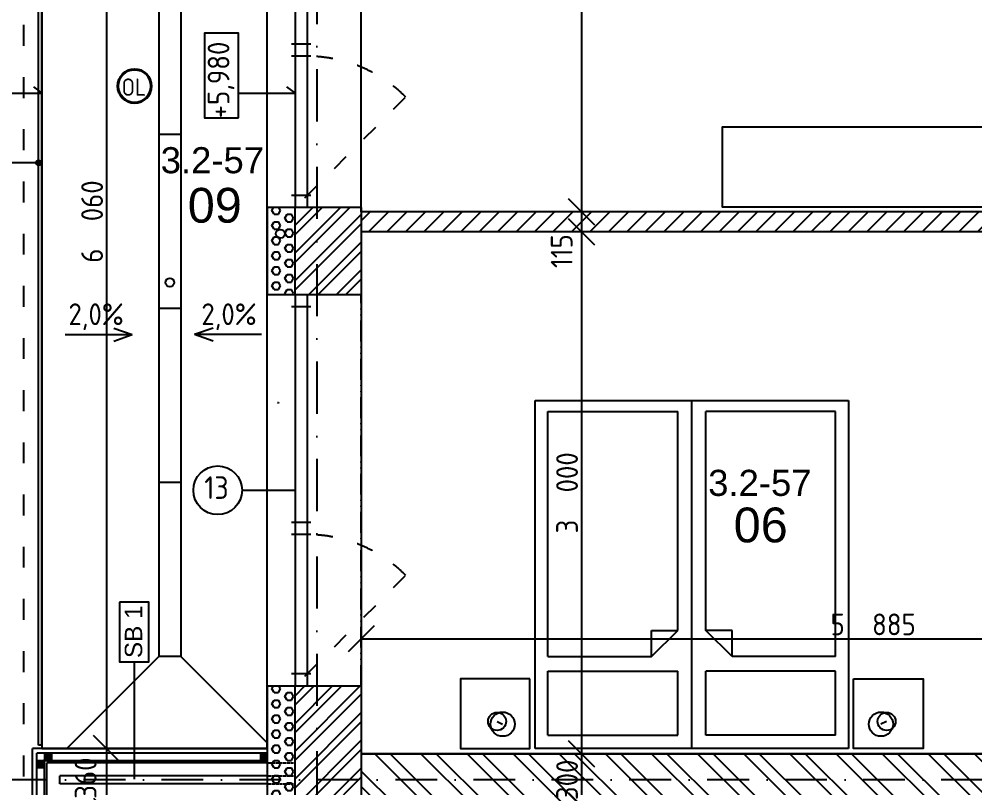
# Model space of a CAD drawing. Extents: x 4511820 to 5180432, y -1526536 to -944957.
# Drawn here: x 4978984 to 4984478, y -1149590 to -1145171 of the extents above; entities that cross this region are included whole.
import ezdxf

# ---------------------------------------------------------------- set-up
doc = ezdxf.new("R2010")
doc.units = 0
doc.header["$MEASUREMENT"] = 0
for name, pattern in [('ACAD_ISO03W100', [30, 12, -18]), ('ACAD_ISO07W100', [3.5, 0.5, -3]), ('ACAD_ISO12W100', [22, 12, -3, 0.5, -3, 0.5, -3]), ('BODKOCIARKOVANA_3', [5.6, 3, -1.3, 0, -1.3])]:
    doc.linetypes.add(name, pattern=pattern)
doc.layers.get('0').update_dxf_attribs({"linetype": 'CONTINUOUS'})
doc.layers.get('Defpoints').update_dxf_attribs({"color": 61, "linetype": 'CONTINUOUS'})
for name, color, linetype in [('KÓTY', 4, 'CONTINUOUS'), ('MÚRY', 1, 'CONTINUOUS'), ('OKNÁ', 143, 'CONTINUOUS'), ('osi', 253, 'CONTINUOUS'), ('Plochy', 41, 'CONTINUOUS'), ('POPIS', 7, 'CONTINUOUS'), ('POZEMOK', 7, 'CONTINUOUS'), ('TENKÁ', 7, 'CONTINUOUS'), ('tzb', 153, 'CONTINUOUS'), ('ZARIADENIE', 47, 'CONTINUOUS'), ('ŠRAFY', 82, 'CONTINUOUS')]:
    doc.layers.add(name, color=color, linetype=linetype)
doc.layers.add('zz-kanal-daždová', color=136, linetype='CONTINUOUS', lineweight=40)
doc.styles.add('ARIAL', font='arial.ttf')
doc.styles.add('STYLE1', font='isocp.shx')
doc.dimstyles.new('STANDARD-50', dxfattribs={"dimtxt": 125, "dimasz": 150, "dimexe": 10, "dimexo": 200, "dimgap": 20, "dimtad": 1, "dimdsep": 46, "dimlunit": 6, "dimtxsty": 'STYLE1', "dimblk1": 'OBLIQUE', "dimblk2": 'OBLIQUE', "dimsah": 1, "dimcen": 2.5, "dimse1": 1, "dimse2": 1, "dimadec": 0, "dimazin": 0, "dimtfac": 1, "dimtmove": 1, "dimatfit": 3, "dimldrblk": 'OBLIQUE', "dimfxl": 1, "dimtolj": 1, "dimtzin": 0, "dimarcsym": 0})
pattern_1 = [(45, (0, 175781), (-79.549513, 79.549513), []), (45, (53.03, 175781), (-79.549513, 79.549513), [])]
pattern_2 = [(315, (6325766.1914, 3871286.8086), (4.4194173824, 4.4194173824), [])]

# ---------------------------------------------------------------- blocks, each defined once
blk = doc.blocks.new('_OBLIQUE')
at = {"color": 0, "linetype": 'ByBlock'}
blk.add_line((-0.5, -0.5), (0.5, 0.5), dxfattribs=at)
blk = doc.blocks.new('*D13041')
at = {"layer": 'Defpoints', "color": 0}
for p in [(4980951, -1143274.2), (4976404.5, -1149394.2), (4980951, -1149394.2)]:
    blk.add_point(p, dxfattribs=at)
at = {"layer": 'KÓTY', "color": 0, "lineweight": -2}
blk.add_line((4976404.5, -1143274.2), (4976404.5, -1149394.2), dxfattribs=at)
at = {"layer": 'KÓTY', "color": 0, "linetype": 'ByBlock', "lineweight": -2, "xscale": 150, "yscale": 150, "zscale": 150}
for p, rotation in [((4976404.5, -1143274.2), 90), ((4976404.5, -1149394.2), 270)]:
    blk.add_blockref('_OBLIQUE', p, dxfattribs=dict(at, rotation=rotation))
at = {"layer": 'KÓTY', "color": 0, "insert": (4976322, -1146334.2), "char_height": 125, "attachment_point": 5, "rotation": 90, "style": 'STYLE1'}
blk.add_mtext('\\A1;6ﾠ120', dxfattribs=at)
blk = doc.blocks.new('*D13042')
at = {"layer": 'Defpoints', "color": 0}
for p in [(4980951, -1149394.2), (4976404.5, -1149694.2), (4980951, -1149694.2)]:
    blk.add_point(p, dxfattribs=at)
at = {"layer": 'KÓTY', "color": 0, "lineweight": -2}
blk.add_line((4976404.5, -1149394.2), (4976404.5, -1149694.2), dxfattribs=at)
at = {"layer": 'KÓTY', "color": 0, "linetype": 'ByBlock', "lineweight": -2, "xscale": 150, "yscale": 150, "zscale": 150}
for p, rotation in [((4976404.5, -1149394.2), 90), ((4976404.5, -1149694.2), 270)]:
    blk.add_blockref('_OBLIQUE', p, dxfattribs=dict(at, rotation=rotation))
at = {"layer": 'KÓTY', "color": 0, "insert": (4976322, -1149544.2), "char_height": 125, "attachment_point": 5, "rotation": 90, "style": 'STYLE1'}
blk.add_mtext('\\A1;300', dxfattribs=at)
blk = doc.blocks.new('*D13050')
at = {"layer": 'Defpoints', "color": 0}
for p in [(4980696, -1143124.2), (4976754.5, -1149544.2), (4980696, -1149544.2)]:
    blk.add_point(p, dxfattribs=at)
at = {"layer": 'KÓTY', "color": 0, "lineweight": -2}
blk.add_line((4976754.5, -1143124.2), (4976754.5, -1149544.2), dxfattribs=at)
at = {"layer": 'KÓTY', "color": 0, "linetype": 'ByBlock', "lineweight": -2, "xscale": 150, "yscale": 150, "zscale": 150}
for p, rotation in [((4976754.5, -1143124.2), 90), ((4976754.5, -1149544.2), 270)]:
    blk.add_blockref('_OBLIQUE', p, dxfattribs=dict(at, rotation=rotation))
at = {"layer": 'KÓTY', "color": 0, "insert": (4976672, -1146334.2), "char_height": 125, "attachment_point": 5, "rotation": 90, "style": 'STYLE1'}
blk.add_mtext('\\A1;6ﾠ420', dxfattribs=at)
blk = doc.blocks.new('*D13051')
at = {"layer": 'Defpoints', "color": 0}
for p in [(4980696, -1149544.2), (4976754.5, -1155964.2), (4980696, -1155964.2)]:
    blk.add_point(p, dxfattribs=at)
at = {"layer": 'KÓTY', "color": 0, "lineweight": -2}
blk.add_line((4976754.5, -1149544.2), (4976754.5, -1155964.2), dxfattribs=at)
at = {"layer": 'KÓTY', "color": 0, "linetype": 'ByBlock', "lineweight": -2, "xscale": 150, "yscale": 150, "zscale": 150}
for p, rotation in [((4976754.5, -1149544.2), 90), ((4976754.5, -1155964.2), 270)]:
    blk.add_blockref('_OBLIQUE', p, dxfattribs=dict(at, rotation=rotation))
at = {"layer": 'KÓTY', "color": 0, "insert": (4976672, -1152754.2), "char_height": 125, "attachment_point": 5, "rotation": 90, "style": 'STYLE1'}
blk.add_mtext('\\A1;6ﾠ420', dxfattribs=at)
blk = doc.blocks.new('*D13055')
at = {"layer": 'Defpoints', "color": 0}
for p in [(4979211, -1136604.2), (4977104.5, -1169414.2), (4982061, -1169414.2)]:
    blk.add_point(p, dxfattribs=at)
at = {"layer": 'KÓTY', "color": 0, "lineweight": -2}
blk.add_line((4977104.5, -1136604.2), (4977104.5, -1169414.2), dxfattribs=at)
at = {"layer": 'KÓTY', "color": 0, "linetype": 'ByBlock', "lineweight": -2, "xscale": 150, "yscale": 150, "zscale": 150}
for p, rotation in [((4977104.5, -1136604.2), 90), ((4977104.5, -1169414.2), 270)]:
    blk.add_blockref('_OBLIQUE', p, dxfattribs=dict(at, rotation=rotation))
at = {"layer": 'KÓTY', "color": 0, "insert": (4977022, -1153009.2), "char_height": 125, "attachment_point": 5, "rotation": 90, "style": 'STYLE1'}
blk.add_mtext('\\A1;32ﾠ810', dxfattribs=at)
blk = doc.blocks.new('*D13062')
at = {"layer": 'Defpoints', "color": 0}
for p in [(4980571, -1143804.2), (4977454.5, -1146254.2), (4980571, -1146254.2)]:
    blk.add_point(p, dxfattribs=at)
at = {"layer": 'KÓTY', "color": 0, "lineweight": -2}
blk.add_line((4977454.5, -1143804.2), (4977454.5, -1146254.2), dxfattribs=at)
at = {"layer": 'KÓTY', "color": 0, "linetype": 'ByBlock', "lineweight": -2, "xscale": 150, "yscale": 150, "zscale": 150}
for p, rotation in [((4977454.5, -1143804.2), 90), ((4977454.5, -1146254.2), 270)]:
    blk.add_blockref('_OBLIQUE', p, dxfattribs=dict(at, rotation=rotation))
at = {"layer": 'KÓTY', "color": 0, "insert": (4977372, -1145029.2), "char_height": 125, "attachment_point": 5, "rotation": 90, "style": 'STYLE1'}
blk.add_mtext('\\A1;2ﾠ450', dxfattribs=at)
blk = doc.blocks.new('*D13063')
at = {"layer": 'Defpoints', "color": 0}
for p in [(4980571, -1146254.2), (4977454.5, -1146754.2), (4980571, -1146754.2)]:
    blk.add_point(p, dxfattribs=at)
at = {"layer": 'KÓTY', "color": 0, "lineweight": -2}
blk.add_line((4977454.5, -1146254.2), (4977454.5, -1146754.2), dxfattribs=at)
at = {"layer": 'KÓTY', "color": 0, "linetype": 'ByBlock', "lineweight": -2, "xscale": 150, "yscale": 150, "zscale": 150}
for p, rotation in [((4977454.5, -1146254.2), 90), ((4977454.5, -1146754.2), 270)]:
    blk.add_blockref('_OBLIQUE', p, dxfattribs=dict(at, rotation=rotation))
at = {"layer": 'KÓTY', "color": 0, "insert": (4977372, -1146504.2), "char_height": 125, "attachment_point": 5, "rotation": 90, "style": 'STYLE1'}
blk.add_mtext('\\A1;500', dxfattribs=at)
blk = doc.blocks.new('*D13064')
at = {"layer": 'Defpoints', "color": 0}
for p in [(4980571, -1146754.2), (4977454.5, -1149004.2), (4980571, -1149004.2)]:
    blk.add_point(p, dxfattribs=at)
at = {"layer": 'KÓTY', "color": 0, "lineweight": -2}
blk.add_line((4977454.5, -1146754.2), (4977454.5, -1149004.2), dxfattribs=at)
at = {"layer": 'KÓTY', "color": 0, "linetype": 'ByBlock', "lineweight": -2, "xscale": 150, "yscale": 150, "zscale": 150}
for p, rotation in [((4977454.5, -1146754.2), 90), ((4977454.5, -1149004.2), 270)]:
    blk.add_blockref('_OBLIQUE', p, dxfattribs=dict(at, rotation=rotation))
at = {"layer": 'KÓTY', "color": 0, "insert": (4977372, -1147879.2), "char_height": 125, "attachment_point": 5, "rotation": 90, "style": 'STYLE1'}
blk.add_mtext('\\A1;2ﾠ250', dxfattribs=at)
blk = doc.blocks.new('*D13065')
at = {"layer": 'Defpoints', "color": 0}
for p in [(4980571, -1149004.2), (4977454.5, -1150254.2), (4980571, -1150254.2)]:
    blk.add_point(p, dxfattribs=at)
at = {"layer": 'KÓTY', "color": 0, "lineweight": -2}
blk.add_line((4977454.5, -1149004.2), (4977454.5, -1150254.2), dxfattribs=at)
at = {"layer": 'KÓTY', "color": 0, "linetype": 'ByBlock', "lineweight": -2, "xscale": 150, "yscale": 150, "zscale": 150}
for p, rotation in [((4977454.5, -1149004.2), 90), ((4977454.5, -1150254.2), 270)]:
    blk.add_blockref('_OBLIQUE', p, dxfattribs=dict(at, rotation=rotation))
at = {"layer": 'KÓTY', "color": 0, "insert": (4977372, -1149629.2), "char_height": 125, "attachment_point": 5, "rotation": 90, "style": 'STYLE1'}
blk.add_mtext('\\A1;1ﾠ250', dxfattribs=at)
blk = doc.blocks.new('DVOJPOSTEL')
at = {"layer": 'ZARIADENIE', "ltscale": 0.25}
for p, q in [((4444359, -1314665.2), (4444359, -1312665.2)), ((4444359, -1312665.2), (4446159, -1312665.2)), ((4445259, -1312665.2), (4445259, -1314665.2)), ((4446159, -1312665.2), (4446159, -1314665.2)), ((4444139.6, -1312821.2), (4444171.8, -1312805.1)), ((4446378.4, -1312821.2), (4446346.2, -1312805.1)), ((4446159, -1314665.2), (4444359, -1314665.2))]:
    blk.add_line(p, q, dxfattribs=at)
at = {"layer": 'ZARIADENIE', "color": 76, "ltscale": 0.25}
for p, q in [((4444432.3, -1312741.6), (4445177.9, -1312741.6)), ((4444432.3, -1312741.6), (4444432.3, -1313110.9)), ((4445177.9, -1312741.6), (4445177.9, -1313110.9)), ((4446085.7, -1312741.6), (4445340.1, -1312741.6)), ((4445340.1, -1312741.6), (4445340.1, -1313110.9)), ((4446085.7, -1312741.6), (4446085.7, -1313110.9)), ((4444432.3, -1313110.9), (4445177.9, -1313110.9)), ((4446085.7, -1313110.9), (4445340.1, -1313110.9)), ((4444432.3, -1313193.6), (4444432.3, -1314603.6)), ((4444432.3, -1313193.6), (4445027.9, -1313193.6)), ((4445027.9, -1313193.6), (4445177.9, -1313343.6)), ((4445027.9, -1313193.6), (4445027.9, -1313343.6)), ((4445490.1, -1313193.6), (4445340.1, -1313343.6)), ((4446085.7, -1313193.6), (4445490.1, -1313193.6)), ((4445490.1, -1313193.6), (4445490.1, -1313343.6)), ((4446085.7, -1313193.6), (4446085.7, -1314603.6)), ((4445027.9, -1313343.6), (4445177.9, -1313343.6)), ((4445177.9, -1313343.6), (4445177.9, -1314603.6)), ((4445340.1, -1313343.6), (4445340.1, -1314603.6)), ((4445490.1, -1313343.6), (4445340.1, -1313343.6)), ((4444432.3, -1314603.6), (4445177.9, -1314603.6)), ((4446085.7, -1314603.6), (4445340.1, -1314603.6))]:
    blk.add_line(p, q, dxfattribs=at)
at = {"layer": 'ZARIADENIE'}
for points in [[(4444329, -1313065.2), (4443929, -1313065.2), (4443929, -1312665.2), (4444329, -1312665.2)], [(4446189, -1313065.2), (4446589, -1313065.2), (4446589, -1312665.2), (4446189, -1312665.2)]]:
    blk.add_lwpolyline(points, close=True, dxfattribs=at)
at = {"layer": 'ZARIADENIE', "ltscale": 0.25}
for centre, radius in [((4444171.8, -1312805.1), 69.7), ((4446346.2, -1312805.1), 69.7), ((4444139.6, -1312821.2), 51.9), ((4446378.4, -1312821.2), 51.9)]:
    blk.add_circle(centre, radius, dxfattribs=at)
blk = doc.blocks.new('*D18454')
at = {"layer": 'Defpoints', "color": 0}
for p in [(4980951, -1143274.2), (4980951, -1146279.2), (4982216.5, -1146279.2)]:
    blk.add_point(p, dxfattribs=at)
at = {"layer": 'KÓTY', "color": 0, "lineweight": -2}
blk.add_line((4982216.5, -1143274.2), (4982216.5, -1146279.2), dxfattribs=at)
at = {"layer": 'KÓTY', "color": 0, "linetype": 'ByBlock', "lineweight": -2, "xscale": 150, "yscale": 150, "zscale": 150}
for p, rotation in [((4982216.5, -1143274.2), 90), ((4982216.5, -1146279.2), 270)]:
    blk.add_blockref('_OBLIQUE', p, dxfattribs=dict(at, rotation=rotation))
at = {"layer": 'KÓTY', "color": 0, "insert": (4982134, -1144776.7), "char_height": 125, "attachment_point": 5, "rotation": 90, "style": 'STYLE1'}
blk.add_mtext('\\A1;3ﾠ005', dxfattribs=at)
blk = doc.blocks.new('*D18455')
at = {"layer": 'Defpoints', "color": 0}
for p in [(4980951, -1146279.2), (4980951, -1146394.2), (4982216.5, -1146394.2)]:
    blk.add_point(p, dxfattribs=at)
at = {"layer": 'KÓTY', "color": 0, "lineweight": -2}
blk.add_line((4982216.5, -1146279.2), (4982216.5, -1146394.2), dxfattribs=at)
at = {"layer": 'KÓTY', "color": 0, "linetype": 'ByBlock', "lineweight": -2, "xscale": 150, "yscale": 150, "zscale": 150}
for p, rotation in [((4982216.5, -1146279.2), 90), ((4982216.5, -1146394.2), 270)]:
    blk.add_blockref('_OBLIQUE', p, dxfattribs=dict(at, rotation=rotation))
at = {"layer": 'KÓTY', "color": 0, "insert": (4982103, -1146504.5), "char_height": 125, "attachment_point": 5, "rotation": 90, "style": 'STYLE1'}
blk.add_mtext('\\A1;115', dxfattribs=at)
blk = doc.blocks.new('*D18456')
at = {"layer": 'Defpoints', "color": 0}
for p in [(4980951, -1146394.2), (4980951, -1149394.2), (4982216.5, -1149394.2)]:
    blk.add_point(p, dxfattribs=at)
at = {"layer": 'KÓTY', "color": 0, "lineweight": -2}
blk.add_line((4982216.5, -1146394.2), (4982216.5, -1149394.2), dxfattribs=at)
at = {"layer": 'KÓTY', "color": 0, "linetype": 'ByBlock', "lineweight": -2, "xscale": 150, "yscale": 150, "zscale": 150}
for p, rotation in [((4982216.5, -1146394.2), 90), ((4982216.5, -1149394.2), 270)]:
    blk.add_blockref('_OBLIQUE', p, dxfattribs=dict(at, rotation=rotation))
at = {"layer": 'KÓTY', "color": 0, "insert": (4982134, -1147894.2), "char_height": 125, "attachment_point": 5, "rotation": 90, "style": 'STYLE1'}
blk.add_mtext('\\A1;3ﾠ000', dxfattribs=at)
blk = doc.blocks.new('*D18457')
at = {"layer": 'Defpoints', "color": 0}
for p in [(4980951, -1149394.2), (4980951, -1149694.2), (4982216.5, -1149694.2)]:
    blk.add_point(p, dxfattribs=at)
at = {"layer": 'KÓTY', "color": 0, "lineweight": -2}
blk.add_line((4982216.5, -1149394.2), (4982216.5, -1149694.2), dxfattribs=at)
at = {"layer": 'KÓTY', "color": 0, "linetype": 'ByBlock', "lineweight": -2, "xscale": 150, "yscale": 150, "zscale": 150}
for p, rotation in [((4982216.5, -1149394.2), 90), ((4982216.5, -1149694.2), 270)]:
    blk.add_blockref('_OBLIQUE', p, dxfattribs=dict(at, rotation=rotation))
at = {"layer": 'KÓTY', "color": 0, "insert": (4982134, -1149544.2), "char_height": 125, "attachment_point": 5, "rotation": 90, "style": 'STYLE1'}
blk.add_mtext('\\A1;300', dxfattribs=at)
blk = doc.blocks.new('*D18515')
at = {"layer": 'Defpoints', "color": 0}
for p in [(4986836, -1148733), (4980951, -1149394.2), (4986836, -1149394.2)]:
    blk.add_point(p, dxfattribs=at)
at = {"layer": 'KÓTY', "color": 0, "lineweight": -2}
blk.add_line((4980951, -1148733), (4986836, -1148733), dxfattribs=at)
at = {"layer": 'KÓTY', "color": 0, "linetype": 'ByBlock', "lineweight": -2, "xscale": 150, "yscale": 150, "zscale": 150, "rotation": 180}
blk.add_blockref('_OBLIQUE', (4980951, -1148733), dxfattribs=at)
at = {"layer": 'KÓTY', "color": 0, "linetype": 'ByBlock', "lineweight": -2, "xscale": 150, "yscale": 150, "zscale": 150}
blk.add_blockref('_OBLIQUE', (4986836, -1148733), dxfattribs=at)
at = {"layer": 'KÓTY', "color": 0, "insert": (4983893.5, -1148650.5), "char_height": 125, "attachment_point": 5, "style": 'STYLE1'}
blk.add_mtext('\\A1;5ﾠ885', dxfattribs=at)
blk = doc.blocks.new('*D19131')
at = {"layer": 'Defpoints', "color": 0}
for p in [(4979276, -1143304.2), (4979276, -1149364.2), (4979486.5, -1149364.2)]:
    blk.add_point(p, dxfattribs=at)
at = {"layer": 'KÓTY', "color": 0, "lineweight": -2}
blk.add_line((4979486.5, -1143304.2), (4979486.5, -1149364.2), dxfattribs=at)
at = {"layer": 'KÓTY', "color": 0, "linetype": 'ByBlock', "lineweight": -2, "xscale": 150, "yscale": 150, "zscale": 150}
for p, rotation in [((4979486.5, -1143304.2), 90), ((4979486.5, -1149364.2), 270)]:
    blk.add_blockref('_OBLIQUE', p, dxfattribs=dict(at, rotation=rotation))
at = {"layer": 'KÓTY', "color": 0, "insert": (4979404, -1146334.2), "char_height": 125, "attachment_point": 5, "rotation": 90, "style": 'STYLE1'}
blk.add_mtext('\\A1;6ﾠ060', dxfattribs=at)
blk = doc.blocks.new('*D47941')
at = {"layer": 'Defpoints', "color": 0}
for p in [(4979486.5, -1149364.2), (4979486.5, -1149724.2), (4979486.5, -1149724.2)]:
    blk.add_point(p, dxfattribs=at)
at = {"layer": 'KÓTY', "color": 0, "lineweight": -2}
blk.add_line((4979486.5, -1149364.2), (4979486.5, -1149724.2), dxfattribs=at)
at = {"layer": 'KÓTY', "color": 0, "linetype": 'ByBlock', "lineweight": -2, "xscale": 150, "yscale": 150, "zscale": 150}
for p, rotation in [((4979486.5, -1149364.2), 90), ((4979486.5, -1149724.2), 270)]:
    blk.add_blockref('_OBLIQUE', p, dxfattribs=dict(at, rotation=rotation))
at = {"layer": 'KÓTY', "color": 0, "insert": (4979367, -1149534.5), "char_height": 125, "attachment_point": 5, "rotation": 90, "style": 'STYLE1'}
blk.add_mtext('\\A1;360', dxfattribs=at)

msp = doc.modelspace()

# ---------------------------------------------------------------- hatches: boundary and pattern name
at = {"layer": 'TENKÁ'}
h = msp.add_hatch(color=256, dxfattribs=at)
h.dxf.hatch_style = 1
h.paths.add_polyline_path([(4979081, -1145996.691, 2.41421356), (4979096, -1145981.691, 0.41421356)])
at = {"layer": 'ŠRAFY'}
h = msp.add_hatch(dxfattribs=at)
h.set_pattern_fill('HEX', color=256, scale=200)
h.set_pattern_definition([(0, (0, 2750), (0, 43.3012702), [25, -50]), (120, (0, 2750), (-37.5, -21.6506351), [25, -50]), (60, (25, 2750), (-37.5, 21.6506351), [25, -50])])
h.paths.add_polyline_path([(4980411, -1146696.691), (4980411, -1146684.191), (4980411, -1146640.191), (4980411, -1146614.191), (4980411, -1146581.691), (4980411, -1146564.191), (4980411, -1146254.191), (4980571, -1146254.191), (4980571, -1146754.191), (4980411, -1146754.191)])
h.paths.add_polyline_path([(4980511, -1147356.691, 1), (4980461, -1147356.691, 1)], flags=16)
h = msp.add_hatch(dxfattribs=at)
h.set_pattern_fill('ANSI32', color=256, scale=300)
h.set_pattern_definition(pattern_1)
h.paths.add_polyline_path([(4980571, -1146254.191), (4980571, -1146754.191), (4980641, -1146754.191), (4980951, -1146754.191), (4980951, -1146394.191), (4980951, -1146279.191), (4980951, -1146254.191), (4980641, -1146254.191)])
at = {"layer": 'ŠRAFY', "ltscale": 0.25}
h = msp.add_hatch(dxfattribs=at)
h.set_pattern_fill('ANSI31', color=256, scale=600, style=0)
h.set_pattern_definition([(45, (515270.5, 303822), (-53.0330086, 53.0330086), [])])
h.paths.add_polyline_path([(4980951, -1146394.191), (4986836, -1146394.191), (4986836, -1146994.191), (4986951, -1146994.191), (4986951, -1146279.191), (4986201, -1146279.191), (4986201, -1146229.191), (4986086, -1146229.191), (4986086, -1146279.191), (4980951, -1146279.191)])
at = {"layer": 'ŠRAFY'}
h = msp.add_hatch(dxfattribs=at)
h.set_pattern_fill('HEX', color=256, scale=200)
h.paths.add_polyline_path([(4980411, -1149521.691), (4980411, -1149566.691), (4980411, -1149641.691), (4980411, -1149654.191), (4980411, -1149698.191), (4980411, -1149724.191), (4980411, -1149756.691), (4980411, -1150254.191), (4980571, -1150254.191), (4980571, -1149004.191), (4980411, -1149004.191), (4980411, -1149314.191), (4980411, -1149331.691), (4980411, -1149364.191), (4980411, -1149390.191), (4980411, -1149434.191), (4980411, -1149446.691)])
h.paths.add_polyline_path([(4980511, -1150106.691, 1), (4980461, -1150106.691, 1)], flags=16)
h = msp.add_hatch(dxfattribs=at)
h.set_pattern_fill('ANSI32', color=256, scale=300)
h.set_pattern_definition(pattern_1)
h.paths.add_polyline_path([(4980571, -1149004.191), (4980571, -1150254.191), (4980951, -1150254.191), (4980951, -1149694.191), (4980951, -1149394.191), (4980951, -1149004.191)])
h = msp.add_hatch(dxfattribs=at)
h.set_pattern_fill('ANSI31', color=45, scale=50, angle=270)
h.set_pattern_definition(pattern_2)
h.paths.add_polyline_path([(4979087, -1149434.191), (4979087, -1149474.191), (4979131, -1149474.191), (4979131, -1149434.191)])
h = msp.add_hatch(dxfattribs=at)
h.set_pattern_fill('ANSI31', color=45, scale=50, angle=270)
h.set_pattern_definition(pattern_2)
h.paths.add_polyline_path([(4979171, -1149434.191), (4979171, -1149390.191), (4979131, -1149390.191), (4979131, -1149427.191), (4979131, -1149434.191)])
h = msp.add_hatch(dxfattribs=at)
h.set_pattern_fill('ANSI31', color=45, scale=50, angle=270)
h.set_pattern_definition(pattern_2)
h.paths.add_polyline_path([(4980411, -1149434.191), (4980411, -1149390.191), (4980371, -1149390.191), (4980371, -1149434.191)])
h = msp.add_hatch(dxfattribs=at)
h.set_pattern_fill('ANSI32', color=256, scale=500, angle=90)
h.set_pattern_definition([(135, (515810.9, 44482.1), (-132.5825215, -132.5825215), []), (135, (515810.9, 44570.48), (-132.5825215, -132.5825215), [])])
h.paths.add_polyline_path([(4986836, -1149394.191), (4980951, -1149394.191), (4980951, -1149694.191), (4986951, -1149694.191), (4986951, -1149394.191)])

# ---------------------------------------------------------------- linework, layer by layer
at = {"layer": 'MÚRY'}
for p, q in [((4980411, -1146254.191), (4980411, -1146754.191)), ((4980951, -1146254.191), (4980411, -1146254.191)), ((4980951, -1146254.191), (4980951, -1146279.191)), ((4986086, -1146279.191), (4980951, -1146279.191)), ((4986836, -1146394.191), (4980951, -1146394.191)), ((4980951, -1146394.191), (4980951, -1146754.191)), ((4980411, -1146754.191), (4980951, -1146754.191)), ((4980411, -1149004.191), (4980411, -1149314.191)), ((4980411, -1149004.191), (4980951, -1149004.191)), ((4980411, -1149004.191), (4980411, -1149364.191)), ((4980951, -1149004.191), (4980951, -1149394.191)), ((4979061, -1149724.191), (4979061, -1149364.191)), ((4980411, -1149364.191), (4979061, -1149364.191)), ((4986836, -1149394.191), (4980951, -1149394.191))]:
    msp.add_line(p, q, dxfattribs=at)
at = {"layer": 'OKNÁ'}
for p, q in [((4979096, -1149344.191), (4979096, -1143324.191)), ((4979116, -1149344.191), (4979116, -1143324.191)), ((4979116, -1149344.191), (4979096, -1149344.191))]:
    msp.add_line(p, q, dxfattribs=at)
at = {"layer": 'OKNÁ', "ltscale": 0.25}
for p, q in [((4980571, -1143804.191), (4980571, -1146254.191)), ((4980641, -1143804.191), (4980641, -1146254.191)), ((4980661, -1145314.191), (4980551, -1145314.191)), ((4980661, -1145384.191), (4980551, -1145384.191)), ((4980661, -1146184.191), (4980551, -1146184.191)), ((4980571, -1146754.191), (4980571, -1149004.191)), ((4980641, -1146754.191), (4980641, -1149004.191)), ((4980661, -1146824.191), (4980551, -1146824.191)), ((4980266.146, -1147879.191), (4980571, -1147879.191)), ((4980661, -1148064.191), (4980551, -1148064.191)), ((4980661, -1148134.191), (4980551, -1148134.191)), ((4980661, -1148934.191), (4980551, -1148934.191))]:
    msp.add_line(p, q, dxfattribs=at)
at = {"layer": 'OKNÁ', "linetype": 'ACAD_ISO03W100', "ltscale": 8}
for p, q in [((4980626.858, -1146198.334), (4981206.685, -1145618.506)), ((4980626.858, -1148948.334), (4981206.685, -1148368.506))]:
    msp.add_line(p, q, dxfattribs=at)
at = {"layer": 'OKNÁ', "ltscale": 0.25}
msp.add_circle((4980126.146, -1147879.191), 140, dxfattribs=at)
at = {"layer": 'OKNÁ', "linetype": 'ACAD_ISO03W100', "ltscale": 8}
for centre in [(4980641, -1146184.191), (4980641, -1148934.191)]:
    msp.add_arc(centre, 800, 45, 90, dxfattribs=at)
at = {"layer": 'osi', "linetype": 'BODKOCIARKOVANA_3', "ltscale": 100}
msp.add_line((4980696, -1134257), (4980696, -1171774.191), dxfattribs=at)
at = {"layer": 'osi', "linetype": 'BODKOCIARKOVANA_3', "ltscale": 80}
msp.add_line((5041881, -1149544.191), (4978211, -1149544.191), dxfattribs=at)
at = {"layer": 'Plochy'}
for points in [[(4980951, -1143274.191), (4985086, -1143274.191), (4985086, -1143789.191), (4986086, -1143789.191), (4986086, -1146279.191), (4980951, -1146279.191)], [(4980411, -1143304.191), (4979116, -1143304.191), (4979116, -1149364.191), (4980411, -1149364.191)], [(4986836, -1146394.191), (4980951, -1146394.191), (4980951, -1149394.191), (4986836, -1149394.191)]]:
    msp.add_lwpolyline(points, close=True, dxfattribs=at)
at = {"layer": 'POZEMOK'}
for p, q in [((4979788.5, -1143834.191), (4979788.5, -1148834.191)), ((4979788.5, -1143834.191), (4979788.5, -1148834.191)), ((4979913.5, -1143834.191), (4979913.5, -1148834.191)), ((4979913.5, -1143834.191), (4979913.5, -1148834.191)), ((4979913.5, -1145834.191), (4979788.5, -1145834.191)), ((4979913.5, -1146834.191), (4979788.5, -1146834.191)), ((4979913.5, -1147834.191), (4979788.5, -1147834.191)), ((4979788.5, -1148834.191), (4979258.5, -1149364.191)), ((4979913.5, -1148834.191), (4979788.5, -1148834.191)), ((4979913.5, -1148834.191), (4979788.5, -1148834.191)), ((4979913.5, -1148834.191), (4980411, -1149331.691)), ((4979913.5, -1148834.191), (4980411, -1149331.691))]:
    msp.add_line(p, q, dxfattribs=at)
at = {"layer": 'TENKÁ', "linetype": 'ACAD_ISO03W100', "ltscale": 10}
msp.add_line((4979011, -1155224.191), (4979011, -1135057), dxfattribs=at)
at = {"layer": 'TENKÁ', "linetype": 'ACAD_ISO12W100', "ltscale": 10}
for p, q in [((4980411, -1146254.191), (4980411, -1143804.191)), ((4980951, -1146254.191), (4980951, -1143804.191)), ((4980411, -1149004.191), (4980411, -1146754.191)), ((4980951, -1149004.191), (4980951, -1146754.191))]:
    msp.add_line(p, q, dxfattribs=at)
at = {"layer": 'TENKÁ'}
for p, q in [((4979067.191, -1145559.336), (4979116, -1145596.691)), ((4980522.191, -1145559.336), (4980571, -1145596.691)), ((4978790.261, -1145596.691), (4979116, -1145596.691)), ((4980245.261, -1145596.691), (4980571, -1145596.691)), ((4980571, -1146754.191), (4980571, -1146254.191)), ((4980951, -1146279.191), (4980951, -1146394.191)), ((4979528.05, -1146946.9), (4979635.25, -1146984.5)), ((4980099.45, -1146946.9), (4979992.25, -1146984.5)), ((4979249.25, -1146984.5), (4979635.25, -1146984.5)), ((4979528.05, -1147022.1), (4979635.25, -1146984.5)), ((4980378.25, -1146984.5), (4979992.25, -1146984.5)), ((4980099.45, -1147022.1), (4979992.25, -1146984.5)), ((4979645.559, -1148865), (4979645.559, -1149539.691)), ((4980571, -1150254.191), (4980571, -1149004.191)), ((4980411, -1149364.191), (4980411, -1149724.191)), ((4980411, -1149364.191), (4980411, -1149724.191)), ((4980411, -1149364.191), (4980411, -1149724.191)), ((4980951, -1149394.191), (4980951, -1149694.191))]:
    msp.add_line(p, q, dxfattribs=at)
at = {"layer": 'TENKÁ', "ltscale": 0.25}
msp.add_line((4979096, -1145996.691), (4978764.097, -1145996.691), dxfattribs=at)
at = {"layer": 'TENKÁ', "color": 45}
for p, q in [((4979087, -1149698.191), (4979087, -1149390.191)), ((4980411, -1149390.191), (4979087, -1149390.191)), ((4979131, -1149434.191), (4979087, -1149434.191)), ((4979131, -1149390.191), (4979131, -1149434.191)), ((4979131, -1149654.191), (4979131, -1149427.191)), ((4980411, -1149434.191), (4979131, -1149434.191)), ((4979171, -1149390.191), (4979171, -1149434.191)), ((4979131, -1149474.191), (4979087, -1149474.191))]:
    msp.add_line(p, q, dxfattribs=at)
at = {"layer": 'TENKÁ', "color": 252}
for p, q in [((4979143.5, -1149641.691), (4979143.5, -1149446.691)), ((4980411, -1149446.691), (4979143.5, -1149446.691)), ((4980411, -1149521.691), (4979218.5, -1149521.691)), ((4979218.5, -1149566.691), (4979218.5, -1149521.691)), ((4980411, -1149566.691), (4979218.5, -1149566.691))]:
    msp.add_line(p, q, dxfattribs=at)
at = {"layer": 'TENKÁ', "color": 252, "linetype": 'ACAD_ISO07W100', "ltscale": 3}
for p, q in [((4980411, -1149446.691), (4980571, -1149446.691)), ((4980411, -1149521.691), (4980571, -1149521.691)), ((4980411, -1149566.691), (4980571, -1149566.691))]:
    msp.add_line(p, q, dxfattribs=at)
at = {"layer": 'TENKÁ'}
for points in [[(4980245.261, -1145737.999), (4980245.261, -1145250.384), (4980049.862, -1145250.384), (4980049.862, -1145737.999)], [(4979561.559, -1148523.5), (4979561.559, -1148865), (4979729.559, -1148865), (4979729.559, -1148523.5)]]:
    msp.add_lwpolyline(points, close=True, dxfattribs=at)
msp.add_circle((4979096, -1145996.691), 15, dxfattribs=at)
at = {"layer": 'tzb'}
for centre in [(4980486, -1146404.191), (4979851, -1146684.191)]:
    msp.add_circle(centre, 25, dxfattribs=at)
at = {"layer": 'ZARIADENIE', "color": 45, "ltscale": 0.25}
msp.add_lwpolyline([(4984626, -1145791.424), (4983026, -1145791.424), (4983026, -1146249.191), (4984626, -1146249.191)], close=True, dxfattribs=at)
at = {"layer": 'zz-kanal-daždová'}
msp.add_circle((4979647.908, -1145555.376), 96, dxfattribs=at)
at = {"layer": 'ŠRAFY', "color": 45}
msp.add_line((4980371, -1149390.191), (4980371, -1149434.191), dxfattribs=at)

# ---------------------------------------------------------------- block references
at = {"layer": 'ZARIADENIE', "color": 2, "rotation": 180}
msp.add_blockref('DVOJPOSTEL', (9428110, -2462029.383), dxfattribs=at)

# ---------------------------------------------------------------- texts
at = {"layer": 'POPIS', "lineweight": 40, "ltscale": 0.25, "style": 'ARIAL'}
for s, height, p in [('3.2-57', 150, (4979798.269, -1146056.77)), ('09', 200, (4979953.811, -1146340.77)), ('3.2-57', 150, (4982945.269, -1147911.77)), ('06', 200, (4983091.811, -1148178.77))]:
    msp.add_text(s, height=height, dxfattribs=at).set_placement(p)
at = {"layer": 'TENKÁ', "ltscale": 0.25, "style": 'STYLE1'}
msp.add_text('+5,980', height=125, rotation=90, dxfattribs=at).set_placement((4980193.462, -1145740.937))
for p in [(4979268.082, -1146929.789), (4980032.082, -1146929.789)]:
    msp.add_text('2,0%', height=125, dxfattribs=at).set_placement(p)
at = {"layer": 'TENKÁ', "style": 'STYLE1'}
msp.add_text('13', height=130, dxfattribs=at).set_placement((4980048.616, -1147929.191))
at = {"layer": 'TENKÁ', "linetype": 'Continuous', "lineweight": 20, "style": 'ARIAL'}
msp.add_text('SB 1', height=100, rotation=90, dxfattribs=at).set_placement((4979691.887, -1148844.089))
at = {"layer": 'zz-kanal-daždová', "style": 'STYLE1'}
msp.add_text('OL', height=100, dxfattribs=at).set_placement((4979573.281, -1145611.575))

# ---------------------------------------------------------------- dimensions: what is measured, and where the dimension line sits
at = {"layer": 'KÓTY'}
for base, p1, p2, picture, middle in [((4977104.5, -1169414.191), (4979211, -1136604.191), (4982061, -1169414.191), '*D13055', (4977021.957, -1153009.191)), ((4976754.5, -1149544.191), (4980696, -1143124.191), (4980696, -1149544.191), '*D13050', (4976671.957, -1146334.191)), ((4976404.5, -1149394.191), (4980951, -1143274.191), (4980951, -1149394.191), '*D13041', (4976321.957, -1146334.191)), ((4979486.5, -1149364.191), (4979276, -1143304.191), (4979276, -1149364.191), '*D19131', (4979403.957, -1146334.191)), ((4982216.5, -1146279.191), (4980951, -1143274.191), (4980951, -1146279.191), '*D18454', (4982133.957, -1144776.691)), ((4977454.5, -1146254.191), (4980571, -1143804.191), (4980571, -1146254.191), '*D13062', (4977371.957, -1145029.191)), ((4977454.5, -1146754.191), (4980571, -1146254.191), (4980571, -1146754.191), '*D13063', (4977372, -1146504.191)), ((4982216.5, -1149394.191), (4980951, -1146394.191), (4980951, -1149394.191), '*D18456', (4982133.957, -1147894.191)), ((4977454.5, -1149004.191), (4980571, -1146754.191), (4980571, -1149004.191), '*D13064', (4977371.957, -1147879.191)), ((4977454.5, -1150254.191), (4980571, -1149004.191), (4980571, -1150254.191), '*D13065', (4977371.957, -1149629.191)), ((4976404.5, -1149694.191), (4980951, -1149394.191), (4980951, -1149694.191), '*D13042', (4976322, -1149544.191)), ((4982216.5, -1149694.191), (4980951, -1149394.191), (4980951, -1149694.191), '*D18457', (4982134, -1149544.191)), ((4976754.5, -1155964.191), (4980696, -1149544.191), (4980696, -1155964.191), '*D13051', (4976671.957, -1152754.191))]:
    dim = msp.add_linear_dim(base=base, p1=p1, p2=p2, angle=90, dimstyle='STANDARD-50', dxfattribs=at)
    dim.commit()
    dim.dimension.update_dxf_attribs({"geometry": picture, "text_midpoint": middle})
for base, p1, p2, picture, middle in [((4982216.5, -1146394.191), (4980951, -1146279.191), (4980951, -1146394.191), '*D18455', (4982185.5, -1146504.5)), ((4979486.5, -1149724.191), (4979486.5, -1149364.191), (4979486.5, -1149724.191), '*D47941', (4979449.5, -1149534.5))]:
    dim = msp.add_linear_dim(base=base, p1=p1, p2=p2, angle=90, dimstyle='STANDARD-50', dxfattribs=at)
    dim.commit()
    dim.dimension.update_dxf_attribs({"geometry": picture, "text_midpoint": middle, "dimtype": 160})
dim = msp.add_linear_dim(base=(4986836, -1148733), p1=(4980951, -1149394.191), p2=(4986836, -1149394.191), dimstyle='STANDARD-50', dxfattribs=at)
dim.commit()
dim.dimension.update_dxf_attribs({"geometry": '*D18515', "text_midpoint": (4983893.5, -1148650.457)})

doc.saveas('drawing.dxf')
